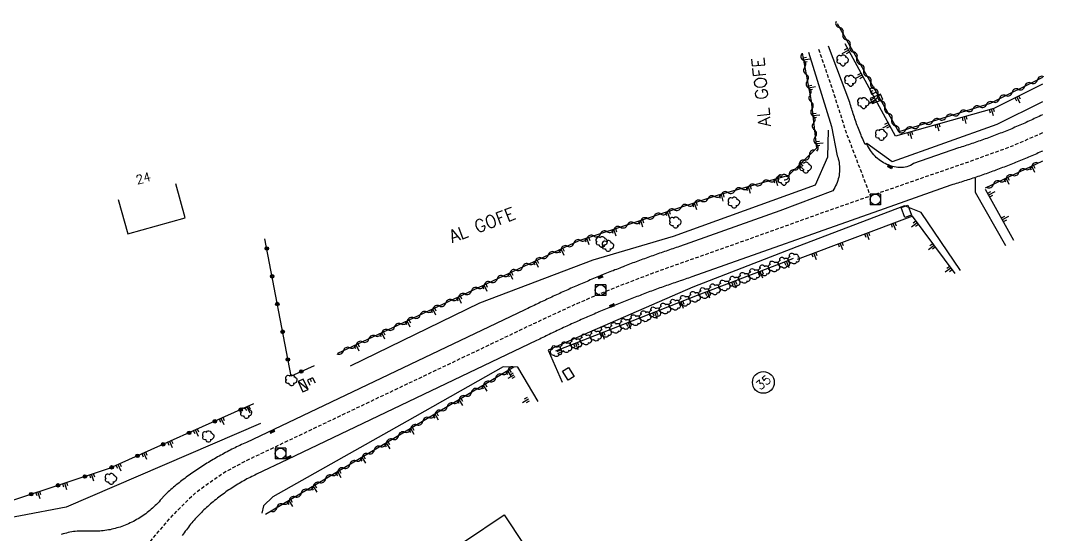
# Model space of a CAD drawing. Header units: millimetres. Extents: x 269514 to 270000, y 126091 to 127000.
# Drawn here: x 269855.4 to 270000.3, y 126272.1 to 126344.9 of the extents above; entities that cross this region are included whole.
import ezdxf
from ezdxf.enums import TextEntityAlignment as Align

# ---------------------------------------------------------------- set-up
doc = ezdxf.new("R2010")
doc.units = ezdxf.units.MM
doc.linetypes.add('DASHED', pattern=[0.75, 0.5, -0.25])
doc.layers.get('0').update_dxf_attribs({"linetype": 'CONTINUOUS'})
for name, color, linetype in [('W0001', 6, 'DASHED'), ('W0008', 7, 'CONTINUOUS'), ('W0100', 7, 'CONTINUOUS'), ('W0211', 2, 'CONTINUOUS'), ('W0300', 7, 'CONTINUOUS'), ('W0302', 3, 'CONTINUOUS'), ('W0310', 3, 'CONTINUOUS'), ('W0322', 7, 'CONTINUOUS'), ('W0400', 7, 'CONTINUOUS'), ('W0420', 7, 'CONTINUOUS'), ('W0430', 7, 'CONTINUOUS'), ('W0989', 7, 'CONTINUOUS'), ('W0991', 7, 'CONTINUOUS'), ('W1102', 7, 'CONTINUOUS'), ('W1471', 7, 'CONTINUOUS')]:
    doc.layers.add(name, color=color, linetype=linetype)
doc.styles.get("Standard").update_dxf_attribs({"font": 'romans.shx', "width": 0.85})

# ---------------------------------------------------------------- blocks, each defined once
blk = doc.blocks.new('T400')
for p, q in [((-0.15, 0.3), (0.15, 0.3)), ((-0.15, -0.25), (-0.15, 0.3)), ((-0.15, 0.15), (0.15, 0.15)), ((-0.15, 0), (0.15, 0)), ((0.15, 0.3), (0.15, -0.25)), ((-0.15, -0.15), (0.15, -0.15)), ((-0.15, -0.25), (-0.15, -0.3)), ((-0.15, -0.3), (0.15, -0.3)), ((0.15, -0.3), (0.15, -0.25))]:
    blk.add_line(p, q)
blk = doc.blocks.new('T420')
for p, q in [((0.75, 0.75), (-0.75, 0.75)), ((-0.75, 0.75), (-0.75, -0.75)), ((0.75, 0.75), (0.75, -0.75)), ((0.75, -0.75), (-0.75, -0.75))]:
    blk.add_line(p, q)
blk.add_ellipse((0, 0), major_axis=(-0.53, 0.53), ratio=1, start_param=3.926991, end_param=10.210176)
blk = doc.blocks.new('T430')
at = {"flags": 128}
for points in [[(-0.4, 2.1), (0.4, 2.1)], [(-0.4, 2.1), (-0.4, 1.3)], [(-0.4, 1.7), (0, 1.7)], [(0.8, 0.8), (-0.8, 0.8)], [(-0.8, 0.8), (-0.8, 0)], [(0.8, 0.8), (-0.8, 0)], [(-0.8, 0), (0.8, 0)], [(-0.4, 1.3), (0.4, 1.3)], [(0.8, 0), (0.8, 0.8)]]:
    blk.add_lwpolyline(points, dxfattribs=at)
blk = doc.blocks.new('T300')
for p, q in [((-0.8, 0.51), (-0.86, 0.34)), ((-0.86, 0.34), (-0.86, 0.17)), ((-0.86, 0.17), (-0.74, 0.06)), ((-0.69, 0.63), (-0.8, 0.51)), ((-0.8, -0.06), (-0.74, 0.06)), ((-0.74, 0.06), (-0.69, 0.11)), ((-0.57, 0.69), (-0.69, 0.63)), ((-0.46, 0.69), (-0.57, 0.69)), ((-0.29, 0.63), (-0.46, 0.69)), ((-0.29, 0.63), (-0.17, 0.74)), ((-0.23, 0.57), (-0.29, 0.63)), ((-0.17, 0.74), (-0.06, 0.8)), ((-0.06, 0.8), (0.06, 0.8)), ((0.06, 0.8), (0.23, 0.74)), ((0.23, 0.74), (0.34, 0.63)), ((0.34, 0.63), (0.4, 0.51)), ((0.46, 0.46), (0.34, 0.46)), ((0.4, 0.51), (0.4, 0.46)), ((0.57, 0.4), (0.46, 0.46)), ((0.57, 0.4), (0.69, 0.29)), ((0.69, 0.29), (0.74, 0.17)), ((0.74, 0.06), (0.69, -0.17)), ((0.74, 0.17), (0.74, 0.06)), ((-0.8, -0.17), (-0.8, -0.06)), ((-0.8, -0.23), (-0.8, -0.17)), ((-0.74, -0.34), (-0.8, -0.23)), ((-0.69, -0.4), (-0.74, -0.34)), ((-0.51, -0.46), (-0.69, -0.4)), ((-0.4, -0.46), (-0.51, -0.46)), ((-0.4, -0.46), (-0.34, -0.46)), ((-0.34, -0.46), (-0.34, -0.4)), ((-0.34, -0.51), (-0.34, -0.46)), ((-0.29, -0.63), (-0.34, -0.51)), ((-0.17, -0.74), (-0.29, -0.63)), ((-0.06, -0.8), (-0.17, -0.74)), ((0.06, -0.8), (-0.06, -0.8)), ((0.17, -0.74), (0.06, -0.8)), ((0.23, -0.69), (0.17, -0.74)), ((0.29, -0.46), (0.23, -0.46)), ((0.29, -0.63), (0.23, -0.69)), ((0.46, -0.4), (0.29, -0.46)), ((0.34, -0.51), (0.29, -0.63)), ((0.34, -0.51), (0.34, -0.46)), ((0.57, -0.34), (0.46, -0.4)), ((0.63, -0.29), (0.57, -0.34)), ((0.69, -0.17), (0.63, -0.29))]:
    blk.add_line(p, q)
blk = doc.blocks.new('t322o')
at = {"color": 0, "linetype": 'Continuous'}
for radius in [0.25, 0.15]:
    blk.add_circle((0, 0), radius, dxfattribs=at)
blk = doc.blocks.new('t310o')
at = {"color": 0, "linetype": 'Continuous'}
for centre, start, end in [((-0.5, 0.38), 216.8699, 323.1304), ((0.5, -0.37), 36.8699, 143.1303)]:
    blk.add_arc(centre, 0.625, start, end, dxfattribs=at)
blk = doc.blocks.new('t211o')
at = {"color": 0, "linetype": 'Continuous'}
for p, q in [((-0.29, 0.5), (-0.29, 0)), ((0, 1), (0, 0)), ((0.29, 0.5), (0.29, 0))]:
    blk.add_line(p, q, dxfattribs=at)
blk = doc.blocks.new('T1471')
at = {"color": 0, "linetype": 'Continuous', "flags": 128}
blk.add_lwpolyline([(-0.75, -0.5), (-0.75, 0.5), (0.75, 0.5), (0.75, -0.5), (-0.75, -0.5)], dxfattribs=at)

msp = doc.modelspace()

# ---------------------------------------------------------------- linework, layer by layer
at = {"layer": 'W0001', "flags": 128}
for points in [[(269968.31, 126340.78), (269970.44, 126334.57), (269972.21, 126328.97), (269975.64, 126319.99)], [(270000, 126328.92), (269995.69, 126327.04), (269989.01, 126324.62), (269982.38, 126322.34), (269968.97, 126317.66), (269958.26, 126313.8), (269949.69, 126310.77), (269944.67, 126308.99), (269938.72, 126306.7), (269934.11, 126304.74), (269928.12, 126301.96), (269921.81, 126298.94), (269909.59, 126293.12), (269897.71, 126287.45), (269887.27, 126282.47), (269884.26, 126280.85), (269880.1, 126277.93), (269876.53, 126274.41), (269871.49, 126268.46)]]:
    msp.add_lwpolyline(points, dxfattribs=at)
at = {"layer": 'W0008', "flags": 128}
for points in [[(270000, 126331.5), (269999.98, 126331.49), (269999.75, 126331.38), (269999.52, 126331.27), (269999.3, 126331.16), (269999.07, 126331.05), (269998.84, 126330.95), (269998.62, 126330.84), (269998.39, 126330.74), (269998.16, 126330.63), (269997.93, 126330.53), (269997.7, 126330.42), (269997.48, 126330.32), (269997.25, 126330.22), (269997.02, 126330.12), (269996.79, 126330.02), (269996.56, 126329.92), (269996.33, 126329.82), (269996.1, 126329.72), (269995.87, 126329.62), (269995.64, 126329.53), (269995.41, 126329.43), (269995.17, 126329.34), (269994.94, 126329.24), (269994.71, 126329.15), (269994.48, 126329.05), (269994.25, 126328.96), (269994.01, 126328.87), (269993.78, 126328.78), (269993.55, 126328.69), (269993.31, 126328.6), (269993.08, 126328.51), (269992.85, 126328.42), (269992.61, 126328.33), (269992.38, 126328.24), (269992.14, 126328.16), (269991.91, 126328.07), (269991.67, 126327.99), (269991.43, 126327.9), (269991.2, 126327.82), (269990.96, 126327.74), (269990.73, 126327.65), (269990.49, 126327.57), (269990.25, 126327.49), (269990.01, 126327.41), (269989.78, 126327.33), (269989.54, 126327.25), (269989.3, 126327.18), (269989.06, 126327.1), (269988.82, 126327.02), (269988.58, 126326.95), (269988.34, 126326.87), (269988.1, 126326.8), (269981.77, 126324.58), (269981.54, 126324.44), (269981.3, 126324.32), (269981.05, 126324.22), (269980.81, 126324.14), (269980.56, 126324.08), (269980.31, 126324.03), (269980.06, 126324.01), (269979.8, 126324.01), (269979.55, 126324.02), (269979.29, 126324.06), (269979.02, 126324.11), (269978.76, 126324.18), (269978.49, 126324.27), (269978.24, 126324.37), (269977.99, 126324.47), (269977.75, 126324.59), (269977.52, 126324.71), (269977.29, 126324.85), (269977.08, 126324.99), (269976.87, 126325.14), (269976.67, 126325.3), (269976.48, 126325.47), (269976.3, 126325.65), (269976.12, 126325.84), (269975.96, 126326.04), (269975.8, 126326.25), (269975.65, 126326.46), (269975.51, 126326.69), (269975.38, 126326.93), (269975.25, 126327.17), (269975.14, 126327.42), (269974.91, 126327.28), (269974.81, 126327.5), (269974.71, 126327.73), (269974.61, 126327.95), (269974.51, 126328.18), (269974.41, 126328.4), (269974.32, 126328.63), (269974.23, 126328.85), (269974.14, 126329.08), (269974.05, 126329.31), (269973.96, 126329.54), (269973.87, 126329.77), (269973.79, 126330), (269973.7, 126330.23), (269973.62, 126330.46), (269973.54, 126330.69), (269973.46, 126330.92), (269973.38, 126331.15), (269973.31, 126331.38), (269973.23, 126331.61), (269973.16, 126331.85), (269973.08, 126332.08), (269973.01, 126332.31), (269972.94, 126332.55), (269972.87, 126332.78), (269972.8, 126333.02), (269972.73, 126333.25), (269969.73, 126341.21)], [(269966.89, 126340.36), (269970.15, 126329.85), (269970.94, 126325.67), (269971.02, 126325.51), (269971.09, 126325.25), (269971.16, 126324.99), (269971.21, 126324.72), (269971.24, 126324.46), (269971.27, 126324.2), (269971.28, 126323.95), (269971.28, 126323.69), (269971.27, 126323.43), (269971.25, 126323.18), (269971.21, 126322.92), (269971.16, 126322.67), (269971.1, 126322.42), (269971.03, 126322.17), (269970.94, 126321.92), (269970.84, 126321.67), (269970.73, 126321.43), (269970.61, 126321.18), (269970.47, 126320.94), (269970.33, 126320.71), (269962.83, 126317.88), (269948.63, 126312.84), (269948.39, 126312.76), (269948.16, 126312.69), (269947.92, 126312.61), (269947.68, 126312.53), (269947.45, 126312.45), (269947.21, 126312.37), (269946.97, 126312.28), (269946.74, 126312.2), (269946.5, 126312.12), (269946.26, 126312.04), (269946.03, 126311.96), (269945.79, 126311.88), (269945.56, 126311.79), (269945.32, 126311.71), (269945.09, 126311.63), (269944.85, 126311.54), (269944.62, 126311.46), (269944.38, 126311.37), (269944.15, 126311.29), (269943.91, 126311.2), (269943.68, 126311.12), (269943.44, 126311.03), (269943.21, 126310.95), (269942.97, 126310.86), (269942.74, 126310.77), (269942.5, 126310.68), (269942.27, 126310.6), (269942.04, 126310.51), (269941.8, 126310.42), (269941.57, 126310.33), (269941.34, 126310.24), (269941.1, 126310.15), (269940.87, 126310.06), (269940.64, 126309.97), (269940.4, 126309.88), (269940.17, 126309.79), (269939.94, 126309.7), (269939.71, 126309.61), (269939.47, 126309.52), (269939.24, 126309.42), (269939.01, 126309.33), (269938.78, 126309.24), (269938.55, 126309.15), (269938.31, 126309.05), (269938.08, 126308.96), (269937.85, 126308.86), (269937.62, 126308.77), (269937.39, 126308.67), (269937.16, 126308.58), (269936.93, 126308.48), (269936.7, 126308.39), (269936.47, 126308.29), (269936.24, 126308.2), (269936.01, 126308.1), (269935.78, 126308), (269935.55, 126307.91), (269935.32, 126307.81), (269935.09, 126307.71), (269934.87, 126307.61), (269934.64, 126307.51), (269934.41, 126307.41), (269934.18, 126307.32), (269933.95, 126307.22), (269933.72, 126307.12), (269933.5, 126307.02), (269933.27, 126306.92), (269933.04, 126306.81), (269932.81, 126306.71), (269932.59, 126306.61), (269932.36, 126306.51), (269932.13, 126306.41), (269931.91, 126306.31), (269931.68, 126306.2), (269931.45, 126306.1), (269931.23, 126306), (269931, 126305.89), (269930.77, 126305.79), (269930.55, 126305.68), (269930.32, 126305.58), (269930.1, 126305.47), (269929.87, 126305.37), (269929.65, 126305.26), (269929.42, 126305.16), (269929.2, 126305.05), (269928.97, 126304.94), (269928.75, 126304.84), (269928.52, 126304.73), (269928.3, 126304.62), (269928.07, 126304.51), (269927.85, 126304.4), (269927.62, 126304.3), (269927.4, 126304.19), (269927.18, 126304.08), (269926.95, 126303.97), (269926.73, 126303.86), (269891.22, 126286.95), (269887.34, 126285.11), (269887.11, 126285), (269886.88, 126284.9), (269886.65, 126284.79), (269886.42, 126284.68), (269886.19, 126284.57), (269885.97, 126284.46), (269885.74, 126284.35), (269885.51, 126284.23), (269885.29, 126284.12), (269885.06, 126284.01), (269884.84, 126283.89), (269884.61, 126283.77), (269884.39, 126283.65), (269884.17, 126283.53), (269883.95, 126283.41), (269883.72, 126283.29), (269883.5, 126283.17), (269883.28, 126283.04), (269883.06, 126282.92), (269882.85, 126282.79), (269882.63, 126282.66), (269882.41, 126282.53), (269882.19, 126282.4), (269881.98, 126282.27), (269881.76, 126282.14), (269881.55, 126282), (269881.33, 126281.87), (269881.12, 126281.73), (269880.9, 126281.6), (269880.69, 126281.46), (269880.48, 126281.32), (269880.27, 126281.18), (269880.06, 126281.04), (269879.85, 126280.9), (269879.64, 126280.75), (269879.43, 126280.61), (269879.23, 126280.46), (269879.03, 126280.31), (269878.82, 126280.16), (269878.62, 126280.01), (269878.42, 126279.86), (269878.22, 126279.7), (269878.02, 126279.55), (269877.82, 126279.39), (269877.63, 126279.23), (269877.43, 126279.07), (269877.24, 126278.91), (269877.05, 126278.74), (269876.86, 126278.58), (269876.67, 126278.41), (269876.48, 126278.25), (269876.29, 126278.08), (269876.1, 126277.91), (269875.92, 126277.73), (269875.17, 126276.9), (269874.99, 126276.7), (269874.82, 126276.51), (269874.64, 126276.33), (269874.45, 126276.15), (269874.27, 126275.97), (269874.08, 126275.8), (269873.89, 126275.63), (269873.69, 126275.47), (269873.5, 126275.31), (269873.3, 126275.15), (269873.1, 126275), (269872.89, 126274.85), (269872.68, 126274.71), (269872.47, 126274.57), (269872.26, 126274.43), (269872.04, 126274.3), (269871.82, 126274.17), (269871.6, 126274.04), (269871.37, 126273.92), (269871.14, 126273.81), (269870.91, 126273.69), (269870.68, 126273.59), (269870.44, 126273.48), (269870.21, 126273.38), (269869.97, 126273.29), (269869.74, 126273.21), (269869.5, 126273.12), (269869.27, 126273.05), (269869.03, 126272.98), (269868.79, 126272.91), (269868.55, 126272.85), (269868.31, 126272.79), (269868.07, 126272.74), (269867.83, 126272.7), (269867.59, 126272.66), (269867.34, 126272.62), (269867.1, 126272.59), (269866.85, 126272.57), (269866.61, 126272.55), (269866.36, 126272.53), (269866.11, 126272.52), (269865.86, 126272.52), (269865.61, 126272.52), (269865.36, 126272.52), (269864.68, 126272.54), (269864.42, 126272.55), (269864.16, 126272.55), (269863.91, 126272.55), (269863.65, 126272.53), (269863.39, 126272.52), (269863.14, 126272.49), (269862.89, 126272.46), (269862.63, 126272.42), (269862.38, 126272.38), (269862.14, 126272.33), (269861.89, 126272.27), (269861.64, 126272.2), (269861.4, 126272.13), (269861.15, 126272.05)], [(270000, 126326.35), (269999.87, 126326.29), (269999.64, 126326.19), (269999.41, 126326.09), (269999.18, 126325.99), (269998.96, 126325.89), (269998.73, 126325.79), (269998.5, 126325.69), (269998.27, 126325.59), (269998.04, 126325.49), (269997.81, 126325.4), (269997.58, 126325.3), (269997.35, 126325.2), (269997.12, 126325.11), (269996.9, 126325.01), (269996.67, 126324.92), (269996.43, 126324.83), (269996.2, 126324.73), (269995.97, 126324.64), (269995.74, 126324.55), (269995.51, 126324.46), (269995.28, 126324.37), (269995.05, 126324.28), (269994.82, 126324.19), (269994.58, 126324.1), (269994.35, 126324.01), (269994.12, 126323.92), (269993.89, 126323.83), (269993.65, 126323.74), (269993.42, 126323.66), (269993.19, 126323.57), (269992.96, 126323.49), (269992.72, 126323.4), (269992.49, 126323.32), (269992.25, 126323.23), (269992.02, 126323.15), (269991.78, 126323.07), (269991.55, 126322.99), (269991.31, 126322.91), (269991.08, 126322.82), (269990.84, 126322.74), (269990.61, 126322.66), (269990.37, 126322.59), (269990.14, 126322.51), (269989.9, 126322.43), (269989.66, 126322.35), (269989.43, 126322.27), (269989.19, 126322.2), (269988.95, 126322.12), (269988.72, 126322.05), (269988.48, 126321.97), (269988.24, 126321.9), (269988, 126321.82), (269987.77, 126321.75), (269987.53, 126321.68), (269987.29, 126321.61), (269987.05, 126321.53), (269977.61, 126318.19), (269950.37, 126308.53), (269950.13, 126308.45), (269949.89, 126308.37), (269949.66, 126308.29), (269949.42, 126308.21), (269949.18, 126308.13), (269948.94, 126308.05), (269948.71, 126307.97), (269948.47, 126307.89), (269948.23, 126307.81), (269947.99, 126307.72), (269947.76, 126307.64), (269947.52, 126307.56), (269947.28, 126307.48), (269947.05, 126307.39), (269946.81, 126307.31), (269946.57, 126307.22), (269946.34, 126307.14), (269946.1, 126307.05), (269945.87, 126306.97), (269945.63, 126306.88), (269945.39, 126306.8), (269945.16, 126306.71), (269944.92, 126306.62), (269944.69, 126306.54), (269944.45, 126306.45), (269944.22, 126306.36), (269943.98, 126306.27), (269943.75, 126306.19), (269943.51, 126306.1), (269943.28, 126306.01), (269943.05, 126305.92), (269942.81, 126305.83), (269942.58, 126305.74), (269942.34, 126305.65), (269942.11, 126305.56), (269941.87, 126305.47), (269941.64, 126305.37), (269941.41, 126305.28), (269941.17, 126305.19), (269940.94, 126305.1), (269940.71, 126305.01), (269940.47, 126304.91), (269940.24, 126304.82), (269940.01, 126304.73), (269939.78, 126304.63), (269939.54, 126304.54), (269939.31, 126304.44), (269939.08, 126304.35), (269938.85, 126304.25), (269938.62, 126304.16), (269938.39, 126304.06), (269938.16, 126303.97), (269937.93, 126303.87), (269937.7, 126303.77), (269937.47, 126303.68), (269937.24, 126303.58), (269937.01, 126303.48), (269936.78, 126303.38), (269936.55, 126303.28), (269936.32, 126303.19), (269936.09, 126303.09), (269935.86, 126302.99), (269935.63, 126302.89), (269935.41, 126302.79), (269935.18, 126302.69), (269934.95, 126302.59), (269934.72, 126302.49), (269934.49, 126302.38), (269934.27, 126302.28), (269934.04, 126302.18), (269933.81, 126302.08), (269933.58, 126301.98), (269933.36, 126301.87), (269933.13, 126301.77), (269932.9, 126301.66), (269932.68, 126301.56), (269932.45, 126301.46), (269932.22, 126301.35), (269932, 126301.25), (269931.77, 126301.14), (269931.55, 126301.03), (269931.32, 126300.93), (269931.1, 126300.82), (269930.87, 126300.72), (269930.65, 126300.61), (269930.42, 126300.5), (269930.2, 126300.39), (269929.97, 126300.28), (269929.75, 126300.18), (269929.52, 126300.07), (269929.3, 126299.96), (269929.08, 126299.85), (269928.85, 126299.74), (269928.63, 126299.63), (269928.4, 126299.52), (269893.17, 126282.69), (269888.79, 126280.59), (269888.56, 126280.48), (269888.33, 126280.37), (269888.11, 126280.26), (269887.88, 126280.15), (269887.66, 126280.03), (269887.43, 126279.92), (269887.21, 126279.8), (269886.99, 126279.68), (269886.77, 126279.55), (269886.55, 126279.43), (269886.34, 126279.3), (269886.12, 126279.17), (269885.91, 126279.04), (269885.69, 126278.91), (269885.48, 126278.78), (269885.27, 126278.64), (269885.06, 126278.5), (269884.85, 126278.36), (269884.65, 126278.22), (269884.44, 126278.08), (269884.24, 126277.93), (269884.04, 126277.79), (269883.84, 126277.64), (269883.64, 126277.49), (269883.44, 126277.33), (269883.24, 126277.18), (269883.05, 126277.02), (269882.85, 126276.86), (269882.66, 126276.7), (269882.47, 126276.54), (269882.28, 126276.38), (269882.09, 126276.21), (269881.9, 126276.04), (269881.71, 126275.87), (269881.53, 126275.7), (269881.34, 126275.53), (269881.16, 126275.35), (269880.98, 126275.17), (269880.8, 126274.99), (269880.62, 126274.81), (269880.45, 126274.63), (269880.28, 126274.45), (269880.11, 126274.26), (269879.94, 126274.08), (269879.78, 126273.89), (269879.62, 126273.69), (269879.46, 126273.5), (269879.3, 126273.31), (269879.15, 126273.11), (269879, 126272.91), (269878.85, 126272.71), (269878.7, 126272.51), (269878.56, 126272.31), (269878.42, 126272.1), (269878.28, 126271.9)]]:
    msp.add_lwpolyline(points, dxfattribs=at)
at = {"layer": 'W0100', "flags": 128}
for points in [[(269869.22, 126319.48), (269870.55, 126314.65), (269878.68, 126316.89), (269877.35, 126321.71)], [(269920.98, 126266.9), (269918.2, 126271.06), (269923.83, 126274.82), (269926.6, 126270.66)]]:
    msp.add_lwpolyline(points, dxfattribs=at)
at = {"layer": 'W0211', "flags": 128}
for points in [[(270000, 126335.81), (269993.1, 126332.39), (269979.19, 126328.48), (269972.08, 126341.53)], [(270000, 126333.32), (269993.53, 126330.12), (269978.71, 126324.83), (269975.15, 126327.44)], [(269969.65, 126329.34), (269969.58, 126325.51), (269967.81, 126321.52), (269947.72, 126314.25), (269936.37, 126310.9), (269920.33, 126304.82), (269902.05, 126295.9)], [(269990.49, 126322.53), (269990.48, 126320.53), (269994.77, 126312.99)], [(269991.87, 126320.96), (269995.91, 126313.75)], [(269988.39, 126309.44), (269982.84, 126317.64), (269980.48, 126318.6), (269965.22, 126312.81), (269950.54, 126307.07), (269930.06, 126298.18), (269932.05, 126293.64)], [(269987.65, 126309.04), (269981.6, 126317.13), (269965.28, 126311.01)], [(269928.65, 126290.91), (269925.76, 126295.76), (269923.69, 126295.79), (269910.08, 126288.09), (269891.08, 126277.4), (269889.76, 126276.14), (269889.54, 126275.08)], [(269889.33, 126287.79), (269861.85, 126275.95), (269848.89, 126273.48)]]:
    msp.add_lwpolyline(points, dxfattribs=at)
at = {"layer": 'W0302', "flags": 128}
msp.add_lwpolyline([(269964.7, 126311.14), (269963.34, 126310.57), (269951.37, 126305.98), (269931.08, 126298.04)], dxfattribs=at)
at = {"layer": 'W0310', "flags": 128}
for points in [[(270000, 126336.8), (269992.58, 126333.11), (269979.69, 126329.07), (269970.98, 126344.38)], [(269965.97, 126340.2), (269967.25, 126333.41), (269968.02, 126326.78), (269964.07, 126322.9), (269954.11, 126320.09), (269934.38, 126313.65), (269900.26, 126297.7)], [(270000, 126324.95), (269991.9, 126321.11)], [(269925.21, 126295.77), (269910.74, 126287.16), (269890.06, 126274.91)]]:
    msp.add_lwpolyline(points, dxfattribs=at)
at = {"layer": 'W0322', "flags": 128}
for points in [[(269896.94, 126295.96), (269893.66, 126294.48), (269889.98, 126313.95)], [(269888.36, 126290.54), (269867.91, 126281.39), (269847.78, 126274.77)]]:
    msp.add_lwpolyline(points, dxfattribs=at)
at = {"layer": 'W1102'}
msp.add_circle((269960.5, 126293.6), 1.54, dxfattribs=at)

# ---------------------------------------------------------------- block references
at = {"layer": 'W0211'}
for p, rotation in [((269972.55, 126340.67), 118.5725112463366), ((269966.15, 126339.21), 280.721572026516), ((269974.46, 126337.15), 118.5725112463366), ((269966.9, 126335.28), 280.721572026516), ((269976.38, 126333.64), 118.5725112463366), ((269996.39, 126334.02), 206.3350985438486), ((269992.79, 126332.3), 195.6855609069167), ((269967.5, 126331.33), 276.6365854998389), ((269988.94, 126331.22), 195.6855609069167), ((269978.29, 126330.13), 118.5725112463366), ((269981.24, 126329.06), 195.6855609069167), ((269985.09, 126330.14), 195.6855609069167), ((269967.96, 126327.36), 276.6365854998389), ((269965.58, 126324.39), 224.4795764075985), ((269998.47, 126324.22), 205.3939616741203), ((269962.26, 126322.39), 195.7380929936691), ((269994.85, 126322.51), 205.3939616741203), ((269958.41, 126321.3), 195.7380929936691), ((269992.36, 126320.09), 299.2492345337794), ((269950.76, 126319), 198.0757079776717), ((269954.56, 126320.22), 195.7380929936691), ((269946.95, 126317.76), 198.0757079776717), ((269943.15, 126316.51), 198.0757079776717), ((269978.89, 126316.11), 200.5444863600324), ((269982.26, 126316.24), 126.8151346998995), ((269994.31, 126316.6), 299.2492345337794), ((269939.35, 126315.27), 198.0757079776717), ((269975.14, 126314.71), 200.5444863600324), ((269935.54, 126314.03), 198.0757079776717), ((269971.39, 126313.3), 200.5444863600324), ((269984.65, 126313.04), 126.8151346998995), ((269931.87, 126312.48), 205.0543625686613), ((269967.65, 126311.9), 200.5444863600324), ((269928.24, 126310.78), 205.0543625686613), ((269963.78, 126310.75), 202.9304480067198), ((269924.62, 126309.09), 205.0543625686613), ((269960.05, 126309.31), 200.982986419043), ((269987.05, 126309.84), 126.8151346998995), ((269921, 126307.39), 205.0543625686613), ((269956.31, 126307.87), 200.982986419043), ((269952.58, 126306.44), 200.982986419043), ((269917.37, 126305.7), 205.0543625686613), ((269948.85, 126304.99), 201.3599848369991), ((269913.75, 126304.01), 205.0543625686613), ((269945.13, 126303.54), 201.3599848369991), ((269910.12, 126302.31), 205.0543625686613), ((269941.4, 126302.08), 201.3599848369991), ((269906.5, 126300.62), 205.0543625686613), ((269937.67, 126300.62), 201.3599848369991), ((269902.88, 126298.93), 205.0543625686613), ((269933.95, 126299.16), 201.3599848369991), ((269931.37, 126297.66), 293.6895168707173), ((269924.35, 126295.26), 210.7586557354965), ((269925.23, 126294.69), 120.7928801970604), ((269920.91, 126293.21), 210.7586557354965), ((269927.28, 126291.26), 120.7928801970604), ((269887.45, 126290.13), 204.1094055461988), ((269917.47, 126291.17), 210.7586557354965), ((269883.8, 126288.5), 204.1094055461988), ((269914.04, 126289.12), 210.7586557354965), ((269910.6, 126287.08), 210.6327131287677), ((269880.15, 126286.87), 204.1094055461988), ((269876.5, 126285.23), 204.1094055461988), ((269907.16, 126285.04), 210.6327131287677), ((269872.85, 126283.6), 204.1094055461988), ((269903.72, 126283), 210.6327131287677), ((269869.2, 126281.96), 204.1094055461988), ((269865.45, 126280.58), 198.2081654792326), ((269900.27, 126280.96), 210.6327131287677), ((269861.65, 126279.33), 198.2081654792326), ((269896.83, 126278.92), 210.6327131287677), ((269857.85, 126278.08), 198.2081654792326), ((269893.39, 126276.89), 210.6327131287677)]:
    msp.add_blockref('t211o', p, dxfattribs=dict(at, rotation=rotation))
at = {"layer": 'W0300'}
for p in [(269971.76, 126339.2), (269972.86, 126336.32), (269974.7, 126333.16), (269977.22, 126328.65), (269966.51, 126324.02), (269963.41, 126322.3), (269956.37, 126319.06), (269948.09, 126316.25), (269937.67, 126313.48), (269938.54, 126312.92), (269893.74, 126293.89), (269887.35, 126289.27), (269881.99, 126285.93), (269868.22, 126279.93)]:
    msp.add_blockref('T300', p, dxfattribs=at)
for p, rotation in [((269964.7, 126311.14), 202.9304480067198), ((269960.51, 126309.48), 200.982986419043), ((269961.91, 126310.02), 200.982986419043), ((269963.31, 126310.56), 200.982986419043), ((269956.3, 126307.87), 200.982986419043), ((269957.7, 126308.41), 200.982986419043), ((269959.1, 126308.94), 200.982986419043), ((269953.49, 126306.79), 200.982986419043), ((269954.89, 126307.33), 200.982986419043), ((269949.28, 126305.16), 201.3599848369991), ((269950.68, 126305.71), 201.3599848369991), ((269952.08, 126306.25), 200.982986419043), ((269945.08, 126303.52), 201.3599848369991), ((269946.48, 126304.07), 201.3599848369991), ((269947.88, 126304.61), 201.3599848369991), ((269942.28, 126302.42), 201.3599848369991), ((269943.68, 126302.97), 201.3599848369991), ((269938.08, 126300.78), 201.3599848369991), ((269939.48, 126301.33), 201.3599848369991), ((269940.88, 126301.88), 201.3599848369991), ((269933.88, 126299.14), 201.3599848369991), ((269935.28, 126299.69), 201.3599848369991), ((269936.68, 126300.23), 201.3599848369991), ((269931.08, 126298.04), 201.3599848369991), ((269931.08, 126298.04), 201.3599848369991), ((269932.48, 126298.59), 201.3599848369991)]:
    msp.add_blockref('T300', p, dxfattribs=dict(at, rotation=rotation))
at = {"layer": 'W0310'}
for p, rotation in [((269971.28, 126343.86), 119.644544280645), ((269972.27, 126342.12), 119.644544280645), ((269973.26, 126340.38), 119.644544280645), ((269966.15, 126339.21), 280.721572026516), ((269974.24, 126338.65), 119.644544280645), ((269966.53, 126337.25), 280.721572026516), ((269975.23, 126336.91), 119.644544280645), ((269999.28, 126336.44), 206.425607231609), ((269966.9, 126335.28), 280.721572026516), ((269976.22, 126335.17), 119.644544280645), ((269995.7, 126334.66), 206.425607231609), ((269997.49, 126335.55), 206.425607231609), ((269967.26, 126333.32), 276.6365854998389), ((269977.21, 126333.43), 119.644544280645), ((269992.08, 126332.95), 197.3862197447274), ((269993.91, 126333.77), 206.425607231609), ((269967.5, 126331.33), 276.6365854998389), ((269978.2, 126331.69), 119.644544280645), ((269988.27, 126331.76), 197.3862197447274), ((269990.18, 126332.36), 197.3862197447274), ((269979.19, 126329.96), 119.644544280645), ((269984.45, 126330.56), 197.3862197447274), ((269986.36, 126331.16), 197.3862197447274), ((269967.73, 126329.35), 276.6365854998389), ((269980.63, 126329.37), 197.3862197447274), ((269982.54, 126329.97), 197.3862197447274), ((269967.96, 126327.36), 276.6365854998389), ((269967.01, 126325.79), 224.4795764075985), ((269965.58, 126324.39), 224.4795764075985), ((269998.47, 126324.22), 205.3939616741203), ((269964.16, 126322.99), 224.4795764075985), ((269996.66, 126323.37), 205.3939616741203), ((269960.34, 126321.85), 195.7380929936691), ((269962.26, 126322.39), 195.7380929936691), ((269993.05, 126321.65), 205.3939616741203), ((269994.85, 126322.51), 205.3939616741203), ((269954.56, 126320.22), 195.7380929936691), ((269956.49, 126320.76), 195.7380929936691), ((269958.41, 126321.3), 195.7380929936691), ((269950.76, 126319), 198.0757079776717), ((269952.66, 126319.62), 198.0757079776717), ((269945.05, 126317.14), 198.0757079776717), ((269946.95, 126317.76), 198.0757079776717), ((269948.85, 126318.38), 198.0757079776717), ((269941.25, 126315.89), 198.0757079776717), ((269943.15, 126316.51), 198.0757079776717), ((269937.45, 126314.65), 198.0757079776717), ((269939.35, 126315.27), 198.0757079776717), ((269933.68, 126313.32), 205.0543625686613), ((269935.54, 126314.03), 198.0757079776717), ((269930.05, 126311.63), 205.0543625686613), ((269931.87, 126312.48), 205.0543625686613), ((269926.43, 126309.94), 205.0543625686613), ((269928.24, 126310.78), 205.0543625686613), ((269922.81, 126308.24), 205.0543625686613), ((269924.62, 126309.09), 205.0543625686613), ((269921, 126307.39), 205.0543625686613), ((269917.37, 126305.7), 205.0543625686613), ((269919.18, 126306.55), 205.0543625686613), ((269913.75, 126304.01), 205.0543625686613), ((269915.56, 126304.85), 205.0543625686613), ((269911.94, 126303.16), 205.0543625686613), ((269908.31, 126301.47), 205.0543625686613), ((269910.12, 126302.31), 205.0543625686613), ((269904.69, 126299.77), 205.0543625686613), ((269906.5, 126300.62), 205.0543625686613), ((269901.07, 126298.08), 205.0543625686613), ((269902.88, 126298.93), 205.0543625686613), ((269924.35, 126295.26), 210.7586557354965), ((269922.63, 126294.24), 210.7586557354965), ((269919.19, 126292.19), 210.7586557354965), ((269920.91, 126293.21), 210.7586557354965), ((269917.47, 126291.17), 210.7586557354965), ((269915.75, 126290.15), 210.7586557354965), ((269912.32, 126288.1), 210.7586557354965), ((269914.04, 126289.12), 210.7586557354965), ((269910.6, 126287.08), 210.6327131287677), ((269907.16, 126285.04), 210.6327131287677), ((269908.88, 126286.06), 210.6327131287677), ((269905.44, 126284.02), 210.6327131287677), ((269903.72, 126283), 210.6327131287677), ((269900.27, 126280.96), 210.6327131287677), ((269901.99, 126281.98), 210.6327131287677), ((269898.55, 126279.94), 210.6327131287677), ((269895.11, 126277.91), 210.6327131287677), ((269896.83, 126278.92), 210.6327131287677), ((269893.39, 126276.89), 210.6327131287677), ((269891.67, 126275.87), 210.6327131287677)]:
    msp.add_blockref('t310o', p, dxfattribs=dict(at, rotation=rotation))
at = {"layer": 'W0322'}
for p, rotation in [((269890.24, 126312.56), 100.6927593998247), ((269890.99, 126308.63), 100.6927593998247), ((269891.73, 126304.7), 100.6927593998247), ((269892.47, 126300.77), 100.6927593998247), ((269893.21, 126296.84), 100.6927593998247), ((269895.12, 126295.14), 204.2303062363688), ((269886.54, 126289.73), 204.1094055461988), ((269882.89, 126288.09), 204.1094055461988), ((269879.24, 126286.46), 204.1094055461988), ((269875.58, 126284.82), 204.1094055461988), ((269871.93, 126283.19), 204.1094055461988), ((269868.28, 126281.56), 204.1094055461988), ((269864.5, 126280.27), 198.2081654792326), ((269860.7, 126279.02), 198.2081654792326), ((269856.9, 126277.77), 198.2081654792326)]:
    msp.add_blockref('t322o', p, dxfattribs=dict(at, rotation=rotation))
at = {"layer": 'W0400'}
for p, rotation in [((269978.42, 126324.14), 241.5894108838463), ((269937.43, 126308.53), 292.4164478328701), ((269939.11, 126304.47), 112.2633878613263), ((269890.99, 126286.64), 295.3718215278907), ((269893.37, 126282.97), 115.5187294211297)]:
    msp.add_blockref('T400', p, dxfattribs=dict(at, rotation=rotation))
at = {"layer": 'W0420'}
for p in [(269976.35, 126319.51), (269937.46, 126306.67), (269892.17, 126283.53)]:
    msp.add_blockref('T420', p, dxfattribs=at)
at = {"layer": 'W0430'}
for p, rotation in [((269976.64, 126333.37), 21.27373676976569), ((269895, 126292.99), 295.4618770403792)]:
    msp.add_blockref('T430', p, dxfattribs=dict(at, rotation=rotation))
at = {"layer": 'W1471'}
for p, rotation in [((269980.73, 126317.84), 109.4932121029256), ((269932.92, 126294.8), 122.3117143630203)]:
    msp.add_blockref('T1471', p, dxfattribs=dict(at, rotation=rotation))

# ---------------------------------------------------------------- texts
at = {"layer": 'W0989'}
for rotation, p in [(95.6596, (269960.22, 126334.73)), (20.8369, (269920.71, 126315.92))]:
    msp.add_text('AL GOFE', height=1.75, rotation=rotation, dxfattribs=at).set_placement(p, align=Align.MIDDLE)
at = {"layer": 'W0991'}
for s, rotation, p in [('24', 15.3818, (269872.76, 126322.52)), ('35', 38.0429, (269960.5, 126293.6))]:
    msp.add_text(s, height=1.25, rotation=rotation, dxfattribs=at).set_placement(p, align=Align.MIDDLE)

doc.saveas('drawing.dxf')
